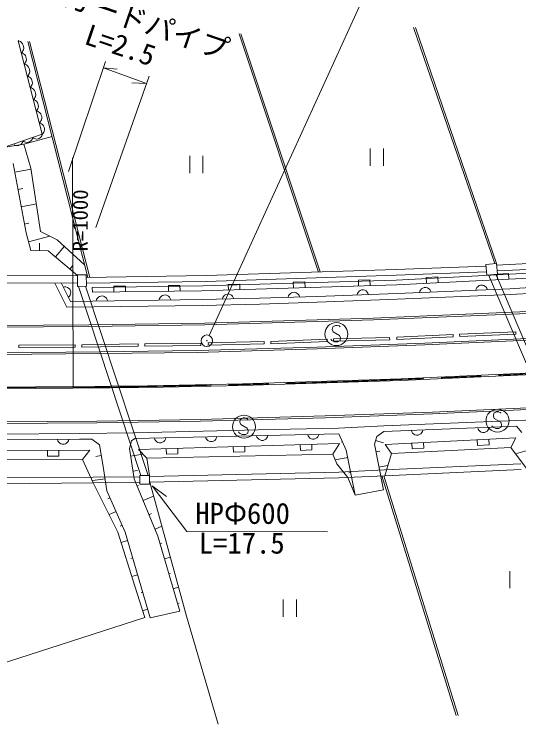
# Model space of a CAD drawing. Units: millimetres, scale not verified. Extents: x 40000 to 680000, y 20000 to 380000.
# Drawn here: x 494544 to 538394, y 256716 to 319243 of the extents above; entities that cross this region are included whole.
import ezdxf
from ezdxf.enums import TextEntityAlignment as Align

# ---------------------------------------------------------------- set-up
doc = ezdxf.new("R2010")
doc.units = ezdxf.units.MM
doc.header["$LTSCALE"] = 1000
doc.linetypes.add('CHAIN', pattern=[18.5, 12, -1.5, 3.5, -1.5])
for name, color, linetype, lineweight in [('M-BGD', 7, 'Continuous', 13), ('M-BGD-EXST', 7, 'Continuous', 13), ('M-BMK', 2, 'CHAIN', 13), ('M-STR-HTXT', 7, 'Continuous', 13), ('M-STR-STRC', 7, 'Continuous', 13)]:
    doc.layers.add(name, color=color, linetype=linetype, lineweight=lineweight)
doc.styles.add('ＭＳ ゴシック', font='')
doc.styles.get('ＭＳ ゴシック').set_extended_font_data('MS Gothic')

msp = doc.modelspace()

# ---------------------------------------------------------------- linework, layer by layer
at = {"layer": 'M-BGD'}
for p, q in [((536319, 297547), (529258, 318106)), ((536472, 297561), (529415, 318112)), ((520987, 296812), (514090, 317553)), ((521143, 296817), (514246, 317559)), ((494996, 316918), (494873, 316954)), ((496969, 308820), (494880, 316926)), ((495076, 316870), (494996, 316918)), ((495162, 316801), (495076, 316870)), ((495259, 316690), (495162, 316801)), ((495313, 316568), (495259, 316690)), ((495346, 316440), (495313, 316568)), ((495358, 316307), (495346, 316440)), ((500940, 296333), (495716, 316883)), ((501094, 296335), (495869, 316889)), ((495148, 315889), (495238, 315980)), ((495259, 315856), (495148, 315889)), ((495238, 315980), (495285, 316061)), ((495332, 315813), (495259, 315856)), ((495285, 316061), (495327, 316162)), ((495327, 316162), (495358, 316307)), ((495410, 315750), (495332, 315813)), ((495499, 315649), (495410, 315750)), ((495548, 315538), (495499, 315649)), ((495522, 315077), (495560, 315169)), ((495578, 315421), (495548, 315538)), ((495560, 315169), (495588, 315300)), ((495588, 315300), (495578, 315421)), ((495397, 314921), (495479, 315004)), ((495520, 314884), (495397, 314921)), ((495479, 315004), (495522, 315077)), ((495600, 314837), (495520, 314884)), ((495686, 314768), (495600, 314837)), ((495783, 314657), (495686, 314768)), ((495837, 314534), (495783, 314657)), ((495870, 314406), (495837, 314534)), ((495672, 313855), (495762, 313947)), ((495762, 313947), (495809, 314027)), ((495809, 314027), (495851, 314129)), ((495851, 314129), (495882, 314273)), ((495882, 314273), (495870, 314406)), ((495783, 313822), (495672, 313855)), ((495856, 313779), (495783, 313822)), ((495934, 313717), (495856, 313779)), ((496022, 313615), (495934, 313717)), ((496072, 313504), (496022, 313615)), ((496102, 313388), (496072, 313504)), ((496084, 313136), (496112, 313267)), ((496112, 313267), (496102, 313388)), ((495921, 312887), (496003, 312970)), ((496044, 312850), (495921, 312887)), ((496003, 312970), (496046, 313043)), ((496124, 312803), (496044, 312850)), ((496046, 313043), (496084, 313136)), ((496210, 312734), (496124, 312803)), ((496307, 312623), (496210, 312734)), ((496361, 312501), (496307, 312623)), ((496333, 311993), (496375, 312095)), ((496394, 312373), (496361, 312501)), ((496375, 312095), (496406, 312239)), ((496406, 312239), (496394, 312373)), ((496195, 311822), (496286, 311913)), ((496307, 311789), (496195, 311822)), ((496286, 311913), (496333, 311993)), ((496380, 311745), (496307, 311789)), ((496458, 311683), (496380, 311745)), ((496546, 311582), (496458, 311683)), ((496596, 311471), (496546, 311582)), ((496626, 311354), (496596, 311471)), ((496445, 310853), (496527, 310936)), ((496568, 310817), (496445, 310853)), ((496527, 310936), (496570, 311009)), ((496648, 310769), (496568, 310817)), ((496570, 311009), (496608, 311102)), ((496608, 311102), (496636, 311233)), ((496636, 311233), (496626, 311354)), ((496734, 310701), (496648, 310769)), ((496831, 310589), (496734, 310701)), ((496885, 310467), (496831, 310589)), ((496918, 310339), (496885, 310467)), ((496899, 310062), (496930, 310206)), ((496930, 310206), (496918, 310339)), ((496719, 309788), (496810, 309880)), ((496831, 309755), (496719, 309788)), ((496810, 309880), (496857, 309960)), ((496904, 309712), (496831, 309755)), ((496857, 309960), (496899, 310062)), ((496982, 309649), (496904, 309712)), ((497070, 309548), (496982, 309649)), ((497120, 309437), (497070, 309548)), ((496969, 308820), (497051, 308903)), ((497051, 308903), (497094, 308976)), ((497094, 308976), (497132, 309068)), ((497150, 309321), (497120, 309437)), ((497132, 309068), (497160, 309200)), ((497160, 309200), (497150, 309321)), ((493586, 307648), (496969, 308820)), ((495361, 307941), (497820, 308608)), ((495948, 308200), (496032, 308286)), ((496032, 308286), (496083, 308360)), ((496083, 308360), (496116, 308429)), ((496116, 308429), (496138, 308532)), ((496138, 308532), (496218, 308465)), ((496218, 308465), (496287, 308431)), ((496287, 308431), (496373, 308404)), ((496373, 308404), (496492, 308388)), ((496492, 308388), (496600, 308406)), ((496600, 308406), (496702, 308442)), ((496702, 308442), (496799, 308494)), ((496799, 308494), (496883, 308580)), ((496883, 308580), (496933, 308655)), ((496933, 308655), (496967, 308724)), ((496967, 308724), (496988, 308826)), ((493586, 307648), (495361, 307941)), ((494517, 307875), (494586, 307842)), ((494586, 307842), (494672, 307815)), ((494672, 307815), (494791, 307799)), ((494791, 307799), (494899, 307817)), ((494899, 307817), (495001, 307853)), ((495001, 307853), (495098, 307905)), ((495098, 307905), (495182, 307991)), ((495182, 307991), (495232, 308066)), ((495232, 308066), (495266, 308135)), ((495266, 308135), (495287, 308237)), ((495287, 308237), (495368, 308170)), ((495361, 307941), (495984, 305847)), ((495368, 308170), (495436, 308137)), ((495436, 308137), (495522, 308109)), ((495522, 308109), (495642, 308093)), ((495642, 308093), (495750, 308112)), ((495750, 308112), (495852, 308147)), ((495852, 308147), (495948, 308200)), ((525495, 307562), (525495, 306062)), ((526635, 306062), (526635, 307562)), ((509790, 306916), (509790, 305416)), ((510930, 305416), (510930, 306916)), ((494429, 306260), (495560, 300238)), ((494571, 305507), (495996, 305775)), ((495984, 305847), (496826, 300342)), ((494853, 304002), (495266, 304079)), ((495136, 302496), (496459, 302744)), ((495419, 300990), (495800, 301062)), ((495560, 300238), (495977, 298673)), ((496826, 300342), (498251, 299629)), ((495769, 299455), (497616, 299947)), ((498251, 299629), (500656, 297452)), ((496736, 298669), (496740, 299327)), ((498128, 298138), (498890, 299051)), ((495977, 298673), (497496, 298665)), ((497496, 298665), (500027, 296524)), ((536478, 297402), (554599, 298347)), ((536525, 296904), (554625, 297848)), ((499391, 297082), (499608, 297341)), ((511215, 296498), (527730, 297028)), ((527730, 297028), (535549, 297329)), ((546306, 297069), (527753, 296111)), ((535536, 297474), (536463, 297561)), ((535622, 296547), (535536, 297474)), ((536463, 297561), (536550, 296634)), ((500024, 296524), (461950, 296362)), ((500023, 296554), (500795, 296570)), ((500044, 295555), (500023, 296554)), ((500795, 296570), (500816, 295571)), ((500800, 296331), (511215, 296498)), ((511227, 295998), (527747, 296528)), ((527747, 296528), (535596, 296830)), ((527814, 295707), (546278, 296621)), ((531366, 296383), (530367, 296334)), ((531391, 295884), (531366, 296383)), ((536550, 296634), (535622, 296547)), ((542641, 280366), (535788, 296562)), ((543281, 280392), (536415, 296621)), ((537521, 296688), (536522, 296638)), ((536522, 296638), (536547, 296139)), ((537545, 296188), (537521, 296688)), ((500037, 295864), (461952, 295702)), ((499104, 293757), (498058, 295856)), ((499412, 294261), (498615, 295858)), ((499412, 294261), (498615, 295858)), ((500810, 295831), (511227, 295998)), ((527753, 296111), (510951, 295616)), ((514136, 295770), (513136, 295738)), ((514152, 295270), (514136, 295770)), ((519801, 295951), (518801, 295919)), ((518801, 295919), (518817, 295419)), ((519817, 295451), (519801, 295951)), ((525465, 296132), (524466, 296100)), ((524466, 296100), (524482, 295600)), ((525481, 295632), (525465, 296132)), ((530367, 296334), (530392, 295834)), ((546465, 295846), (537626, 295362)), ((546465, 295846), (537626, 295362)), ((498916, 295525), (498790, 295507)), ((499032, 295516), (498916, 295525)), ((499166, 295471), (499032, 295516)), ((499264, 295408), (499166, 295471)), ((499354, 295318), (499264, 295408)), ((499425, 295175), (499354, 295318)), ((499443, 295050), (499425, 295175)), ((500816, 295571), (500044, 295555)), ((505535, 279087), (500111, 295557)), ((506165, 279091), (500739, 295570)), ((510951, 295616), (501315, 295457)), ((501315, 295457), (501333, 295056)), ((501333, 295056), (510819, 295164)), ((504199, 295589), (503199, 295577)), ((503199, 295577), (503205, 295078)), ((504205, 295089), (504199, 295589)), ((508942, 295643), (507942, 295631)), ((507942, 295631), (507948, 295131)), ((508948, 295143), (508942, 295643)), ((510819, 295164), (527814, 295707)), ((513136, 295738), (513152, 295238)), ((524524, 295145), (524428, 295041)), ((524622, 295208), (524524, 295145)), ((524741, 295252), (524622, 295208)), ((524901, 295258), (524741, 295252)), ((525022, 295222), (524901, 295258)), ((525124, 295166), (525022, 295222)), ((525227, 295069), (525124, 295166)), ((537626, 295362), (527824, 294939)), ((537626, 295362), (527824, 294939)), ((529810, 295145), (529775, 295023)), ((529866, 295248), (529810, 295145)), ((529961, 295352), (529866, 295248)), ((530059, 295416), (529961, 295352)), ((530177, 295461), (530059, 295416)), ((530337, 295468), (530177, 295461)), ((530458, 295433), (530337, 295468)), ((530561, 295378), (530458, 295433)), ((530665, 295282), (530561, 295378)), ((530729, 295185), (530665, 295282)), ((530774, 295067), (530729, 295185)), ((534711, 295357), (534676, 295235)), ((534767, 295459), (534711, 295357)), ((534862, 295563), (534767, 295459)), ((534960, 295628), (534862, 295563)), ((535078, 295673), (534960, 295628)), ((535238, 295680), (535078, 295673)), ((535359, 295645), (535238, 295680)), ((535462, 295589), (535359, 295645)), ((535566, 295494), (535462, 295589)), ((535630, 295396), (535566, 295494)), ((535675, 295278), (535630, 295396)), ((546494, 295347), (537651, 294863)), ((499237, 294612), (499326, 294701)), ((499326, 294701), (499389, 294800)), ((499389, 294800), (499434, 294934)), ((499434, 294934), (499443, 295050)), ((501751, 294518), (501692, 294417)), ((501849, 294620), (501751, 294518)), ((501948, 294681), (501849, 294620)), ((502068, 294723), (501948, 294681)), ((502228, 294726), (502068, 294723)), ((502348, 294688), (502228, 294726)), ((502449, 294629), (502348, 294688)), ((502551, 294531), (502449, 294629)), ((502612, 294432), (502551, 294531)), ((507178, 294505), (507140, 294384)), ((507236, 294606), (507178, 294505)), ((507335, 294707), (507236, 294606)), ((507434, 294769), (507335, 294707)), ((507553, 294811), (507434, 294769)), ((507713, 294813), (507553, 294811)), ((507834, 294775), (507713, 294813)), ((507935, 294717), (507834, 294775)), ((508036, 294619), (507935, 294717)), ((508098, 294520), (508036, 294619)), ((508140, 294400), (508098, 294520)), ((515868, 294524), (510863, 294407)), ((512663, 294593), (512625, 294472)), ((512722, 294694), (512663, 294593)), ((512820, 294795), (512722, 294694)), ((512919, 294857), (512820, 294795)), ((513038, 294899), (512919, 294857)), ((513198, 294901), (513038, 294899)), ((513319, 294863), (513198, 294901)), ((513420, 294805), (513319, 294863)), ((513522, 294706), (513420, 294805)), ((513583, 294607), (513522, 294706)), ((513625, 294488), (513583, 294607)), ((520853, 294683), (515868, 294524)), ((518393, 294732), (518357, 294610)), ((518450, 294834), (518393, 294732)), ((518546, 294937), (518450, 294834)), ((518644, 295001), (518546, 294937)), ((518762, 295045), (518644, 295001)), ((518922, 295050), (518762, 295045)), ((519044, 295014), (518922, 295050)), ((519146, 294958), (519044, 295014)), ((519249, 294861), (519146, 294958)), ((519313, 294764), (519249, 294861)), ((519357, 294645), (519313, 294764)), ((527824, 294939), (520853, 294683)), ((527824, 294939), (520853, 294683)), ((524371, 294939), (524336, 294818)), ((524428, 295041), (524371, 294939)), ((525291, 294971), (525227, 295069)), ((525335, 294853), (525291, 294971)), ((537651, 294863), (527844, 294440)), ((510872, 293907), (499104, 293757)), ((510863, 294407), (499412, 294261)), ((510863, 294407), (499412, 294261)), ((501692, 294417), (501654, 294296)), ((502654, 294312), (502612, 294432)), ((515880, 294024), (510872, 293907)), ((520870, 294183), (515884, 294024)), ((527844, 294440), (520870, 294183)), ((539161, 293367), (525757, 292800)), ((525757, 292800), (511105, 292373)), ((525763, 292650), (511109, 292223)), ((539168, 293217), (525763, 292650)), ((501019, 292209), (490122, 292142)), ((501021, 292059), (490122, 291992)), ((511105, 292373), (501019, 292209)), ((511109, 292223), (501021, 292059)), ((527798, 291146), (532689, 291380)), ((532699, 291181), (532689, 291380)), ((533266, 291410), (538143, 291596)), ((533273, 291210), (533266, 291410)), ((533273, 291210), (538150, 291396)), ((538150, 291396), (538143, 291596)), ((511370, 290655), (516258, 290759)), ((516262, 290559), (516258, 290759)), ((516836, 290773), (521740, 290957)), ((516844, 290573), (516836, 290773)), ((516844, 290573), (521748, 290757)), ((521748, 290757), (521740, 290957)), ((522303, 290990), (527177, 291117)), ((522309, 290790), (522303, 290990)), ((522303, 290990), (522309, 290790)), ((522309, 290790), (527183, 290917)), ((527183, 290917), (527177, 291117)), ((527808, 290946), (527798, 291146)), ((527808, 290946), (532699, 291181)), ((530241, 290620), (539833, 291048)), ((530247, 290470), (539840, 290898)), ((494942, 290454), (499822, 290465)), ((494943, 290254), (494942, 290454)), ((494943, 290254), (499823, 290265)), ((499822, 290465), (499823, 290265)), ((500417, 290470), (505316, 290568)), ((500421, 290270), (500417, 290470)), ((500421, 290270), (505320, 290368)), ((505320, 290368), (505316, 290568)), ((505882, 290550), (510763, 290629)), ((505886, 290350), (505882, 290550)), ((505886, 290350), (510767, 290429)), ((510423, 289968), (520858, 290277)), ((510426, 289818), (520863, 290127)), ((510767, 290429), (510763, 290629)), ((511374, 290455), (511475, 290681)), ((511374, 290455), (516262, 290559)), ((520858, 290277), (530241, 290620)), ((520863, 290127), (530247, 290470)), ((492579, 289786), (501934, 289857)), ((492580, 289636), (501935, 289707)), ((501934, 289857), (510423, 289968)), ((501935, 289707), (510426, 289818)), ((539591, 288039), (528145, 287524)), ((539599, 287889), (528151, 287374)), ((514378, 287089), (506110, 286898)), ((528145, 287524), (514378, 287089)), ((528151, 287374), (514382, 286939)), ((506110, 286898), (492361, 286780)), ((506112, 286748), (492362, 286630)), ((514382, 286939), (506112, 286748)), ((521566, 284280), (530895, 284616)), ((530895, 284616), (540740, 285068)), ((530902, 284466), (540747, 284918)), ((501716, 283839), (510716, 283972)), ((510716, 283972), (521566, 284280)), ((510719, 283822), (521571, 284130)), ((521571, 284130), (530902, 284466)), ((526661, 283415), (538197, 283888)), ((538197, 283888), (541633, 284038)), ((492811, 283768), (501716, 283839)), ((492812, 283618), (501718, 283689)), ((501718, 283689), (510719, 283822)), ((526661, 283415), (522741, 283234)), ((526682, 282916), (538217, 283388)), ((526682, 282916), (538217, 283388)), ((534834, 283249), (534879, 283131)), ((535798, 283169), (535833, 283290)), ((538217, 283388), (538671, 282832)), ((490223, 282686), (500193, 282750)), ((500193, 282750), (504994, 282818)), ((504994, 282818), (515732, 283065)), ((505005, 282318), (522753, 282734)), ((515732, 283065), (522741, 283234)), ((520035, 282671), (520078, 282552)), ((520997, 282573), (521035, 282694)), ((522753, 282734), (523404, 281319)), ((526071, 282504), (526682, 282916)), ((529066, 283013), (529111, 282895)), ((529111, 282895), (529175, 282798)), ((529175, 282798), (529279, 282702)), ((529279, 282702), (529381, 282646)), ((529381, 282646), (529503, 282611)), ((529663, 282618), (529781, 282662)), ((529781, 282662), (529879, 282726)), ((529879, 282726), (529974, 282830)), ((529974, 282830), (530030, 282933)), ((530030, 282933), (530065, 283054)), ((534879, 283131), (534943, 283034)), ((534943, 283034), (535047, 282938)), ((535047, 282938), (535149, 282882)), ((535149, 282882), (535271, 282847)), ((535271, 282847), (535430, 282854)), ((535430, 282854), (535549, 282898)), ((535549, 282898), (535646, 282962)), ((535646, 282962), (535742, 283066)), ((535742, 283066), (535798, 283169)), ((490226, 282186), (500196, 282250)), ((498285, 282245), (498326, 282126)), ((498326, 282126), (498386, 282026)), ((498386, 282026), (498487, 281926)), ((499087, 281929), (499186, 282030)), ((499186, 282030), (499246, 282130)), ((499246, 282130), (499285, 282250)), ((501291, 282260), (500196, 282250)), ((501291, 282260), (501944, 281776)), ((504553, 281443), (504731, 282127)), ((504731, 282127), (505005, 282318)), ((506724, 282358), (506767, 282239)), ((506767, 282239), (506829, 282141)), ((506829, 282141), (506932, 282043)), ((506932, 282043), (507033, 281985)), ((507433, 281995), (507531, 282057)), ((507531, 282057), (507629, 282159)), ((507629, 282159), (507687, 282261)), ((507687, 282261), (507724, 282382)), ((511161, 282462), (511204, 282343)), ((511204, 282343), (511266, 282245)), ((511266, 282245), (511368, 282147)), ((511368, 282147), (511470, 282089)), ((511470, 282089), (511591, 282052)), ((511591, 282052), (511751, 282056)), ((511751, 282056), (511870, 282099)), ((511870, 282099), (511968, 282161)), ((511968, 282161), (512066, 282263)), ((512066, 282263), (512124, 282365)), ((512124, 282365), (512161, 282486)), ((515598, 282566), (515641, 282447)), ((515641, 282447), (515703, 282349)), ((515703, 282349), (515805, 282251)), ((515805, 282251), (515907, 282194)), ((515907, 282194), (516028, 282156)), ((516028, 282156), (516188, 282160)), ((516188, 282160), (516307, 282203)), ((516307, 282203), (516405, 282265)), ((516405, 282265), (516503, 282368)), ((516503, 282368), (516560, 282469)), ((516560, 282469), (516598, 282590)), ((520078, 282552), (520140, 282453)), ((520140, 282453), (520242, 282355)), ((520242, 282355), (520344, 282298)), ((520344, 282298), (520465, 282261)), ((520465, 282261), (520625, 282264)), ((520625, 282264), (520744, 282307)), ((520744, 282307), (520842, 282369)), ((520842, 282369), (520940, 282472)), ((520940, 282472), (520997, 282573)), ((523079, 282027), (522999, 281990)), ((525849, 281819), (526071, 282504)), ((525960, 282161), (526630, 281943)), ((526775, 281797), (538141, 282391)), ((526775, 281797), (538141, 282391)), ((529503, 282611), (529663, 282618)), ((534800, 282217), (534826, 281717)), ((535825, 281769), (535799, 282269)), ((538141, 282391), (537716, 281540)), ((498487, 281926), (498587, 281867)), ((498587, 281867), (498707, 281827)), ((498707, 281827), (498867, 281828)), ((498867, 281828), (498987, 281869)), ((498987, 281869), (499087, 281929)), ((501944, 281776), (502260, 279882)), ((504957, 278815), (504553, 281443)), ((505340, 281375), (522814, 281890)), ((505340, 281375), (522814, 281890)), ((506058, 280612), (505340, 281375)), ((507033, 281985), (507154, 281948)), ((507154, 281948), (507314, 281952)), ((507314, 281952), (507433, 281995)), ((507752, 281446), (507767, 280946)), ((508766, 280976), (508752, 281476)), ((513577, 281618), (513592, 281118)), ((514591, 281148), (514576, 281647)), ((519402, 281790), (519416, 281290)), ((520416, 281320), (520401, 281819)), ((522814, 281890), (522228, 280958)), ((526633, 277852), (525849, 281819)), ((527343, 281028), (526775, 281797)), ((537716, 281540), (527343, 281028)), ((529118, 281920), (529144, 281420)), ((529144, 281420), (530142, 281472)), ((530142, 281472), (530116, 281972)), ((534826, 281717), (535825, 281769)), ((539240, 279468), (537716, 281540)), ((470468, 281174), (501119, 281317)), ((501119, 281317), (470468, 281174)), ((497413, 281288), (497417, 280788)), ((497417, 280788), (498417, 280795)), ((498417, 280795), (498413, 281295)), ((500476, 280503), (501119, 281317)), ((502102, 280829), (501638, 280752)), ((504654, 280786), (505737, 280952)), ((522228, 280958), (506058, 280612)), ((507767, 280946), (508766, 280976)), ((513592, 281118), (514591, 281148)), ((519416, 281290), (520416, 281320)), ((522594, 280115), (522228, 280958)), ((523404, 281319), (524179, 277391)), ((525979, 281158), (526311, 281224)), ((527343, 281028), (526751, 279079)), ((539135, 281286), (538123, 280986)), ((470518, 280307), (500476, 280503)), ((500476, 280503), (501386, 278454)), ((506058, 280612), (506281, 279092)), ((523533, 280665), (522448, 280451)), ((502260, 279882), (502592, 277754)), ((504856, 279472), (505258, 279533)), ((523539, 278932), (522594, 280115)), ((522758, 279396), (526728, 279579)), ((526241, 279835), (526978, 279981)), ((538583, 280117), (526728, 279579)), ((538605, 279617), (526751, 279079)), ((501382, 278954), (487314, 278833)), ((501382, 278954), (505455, 278987)), ((505454, 279087), (506281, 279092)), ((505459, 278348), (505454, 279087)), ((506281, 279092), (506286, 278353)), ((522758, 279396), (506282, 279012)), ((522770, 278896), (506285, 278512)), ((526751, 279079), (522770, 278896)), ((523539, 278932), (524179, 277391)), ((523791, 279355), (523638, 279325)), ((526506, 279068), (532968, 258202)), ((526661, 279075), (533123, 258208)), ((501386, 278454), (487317, 278333)), ((502426, 278818), (501372, 278653)), ((501386, 278454), (505458, 278487)), ((503540, 274177), (501386, 278454)), ((507033, 273811), (504957, 278815)), ((506286, 278353), (505459, 278348)), ((506314, 278513), (509518, 266865)), ((526502, 278513), (526546, 278522)), ((502592, 277754), (504175, 274175)), ((505216, 278189), (505324, 278234)), ((524050, 278046), (523918, 278020)), ((524179, 277391), (526633, 277852)), ((502856, 277157), (502668, 277074)), ((505735, 276938), (506643, 277315)), ((503384, 275964), (502799, 275706)), ((506255, 275687), (506480, 275781)), ((503911, 274771), (503748, 274699)), ((506774, 274436), (507367, 274683)), ((505015, 269469), (503540, 274177)), ((504175, 274175), (506352, 266710)), ((504392, 273428), (503826, 273263)), ((508929, 267281), (507033, 273811)), ((507223, 273158), (507379, 273203)), ((507602, 271852), (508106, 271998)), ((504828, 271935), (504667, 271888)), ((537616, 270780), (537616, 269280)), ((505263, 270442), (504756, 270294)), ((507981, 270546), (508127, 270588)), ((505875, 266744), (505015, 269469)), ((505699, 268949), (505556, 268907)), ((508360, 269240), (508827, 269376)), ((517927, 268301), (517927, 266801)), ((519067, 266801), (519067, 268301)), ((508740, 267934), (508874, 267973)), ((506134, 267456), (505691, 267327)), ((508929, 267281), (506352, 266710)), ((474845, 256716), (505875, 266744)), ((509518, 266865), (512276, 257447))]:
    msp.add_line(p, q, dxfattribs=at)
for radius in [500, 20]:
    msp.add_circle((511281, 290831), radius, dxfattribs=at)
at = {"layer": 'M-BGD-EXST'}
for p, q in [((522224, 292049), (522184, 291809)), ((522464, 292169), (522224, 292049)), ((522624, 292169), (522464, 292169)), ((522784, 292129), (522624, 292169)), ((522864, 292049), (522784, 292129)), ((522184, 291809), (522264, 291609)), ((522264, 291609), (522824, 291289)), ((522144, 290849), (522064, 290969)), ((522384, 290729), (522144, 290849)), ((522864, 290849), (522664, 290729)), ((522824, 291289), (522904, 291089)), ((522904, 291089), (522864, 290849)), ((522664, 290729), (522384, 290729)), ((536238, 284513), (536198, 284273)), ((536478, 284633), (536238, 284513)), ((536638, 284633), (536478, 284633)), ((536798, 284593), (536638, 284633)), ((536878, 284513), (536798, 284593)), ((514193, 283989), (514153, 283749)), ((514433, 284109), (514193, 283989)), ((514593, 284109), (514433, 284109)), ((514753, 284069), (514593, 284109)), ((514833, 283989), (514753, 284069)), ((536198, 284273), (536278, 284073)), ((536278, 284073), (536838, 283753)), ((514153, 283749), (514233, 283549)), ((514233, 283549), (514793, 283229)), ((536158, 283313), (536078, 283433)), ((536398, 283193), (536158, 283313)), ((536878, 283313), (536678, 283193)), ((536838, 283753), (536918, 283553)), ((536918, 283553), (536878, 283313)), ((514113, 282789), (514033, 282909)), ((514353, 282669), (514113, 282789)), ((514633, 282669), (514353, 282669)), ((514833, 282789), (514633, 282669)), ((514793, 283229), (514873, 283029)), ((514873, 283029), (514833, 282789)), ((536678, 283193), (536398, 283193))]:
    msp.add_line(p, q, dxfattribs=at)
for centre in [(522544, 291409), (536558, 283873), (514513, 283349)]:
    msp.add_circle(centre, 1000, dxfattribs=at)
at = {"layer": 'M-BMK'}
msp.add_line((499664, 286753), (277126, 285903), dxfattribs=at)
msp.add_arc((488992, 1292212), 1005515, 270.60808, 274.54434, dxfattribs=at)
at = {"layer": 'M-STR-HTXT'}
for p, q in [((499262, 305556), (502482, 315151)), ((502295, 314594), (506031, 313222)), ((502295, 314594), (503470, 314480)), ((501623, 300681), (506253, 313852)), ((506031, 313222), (504755, 313283)), ((499587, 306753), (499664, 286753)), ((506534, 278215), (507772, 277270)), ((506534, 278215), (509542, 274223)), ((509542, 274223), (521779, 274197))]:
    msp.add_line(p, q, dxfattribs=at)
at = {"layer": 'M-STR-STRC'}
for p, q in [((511488, 291286), (527414, 326221)), ((527798, 291146), (532689, 291380)), ((532699, 291181), (532689, 291380)), ((533266, 291410), (538143, 291596)), ((533273, 291210), (533266, 291410)), ((533273, 291210), (538150, 291396)), ((538150, 291396), (538143, 291596)), ((511370, 290655), (516258, 290759)), ((516262, 290559), (516258, 290759)), ((516836, 290773), (521740, 290957)), ((516844, 290573), (516836, 290773)), ((516844, 290573), (521748, 290757)), ((521748, 290757), (521740, 290957)), ((522303, 290990), (527177, 291117)), ((522309, 290790), (522303, 290990)), ((522303, 290990), (522309, 290790)), ((522309, 290790), (527183, 290917)), ((527183, 290917), (527177, 291117)), ((527808, 290946), (527798, 291146)), ((527808, 290946), (532699, 291181)), ((494942, 290454), (499822, 290465)), ((494943, 290254), (494942, 290454)), ((494943, 290254), (499823, 290265)), ((499822, 290465), (499823, 290265)), ((500417, 290470), (505316, 290568)), ((500421, 290270), (500417, 290470)), ((500421, 290270), (505320, 290368)), ((505320, 290368), (505316, 290568)), ((505882, 290550), (510763, 290629)), ((505886, 290350), (505882, 290550)), ((505886, 290350), (510767, 290429)), ((510767, 290429), (510763, 290629)), ((511374, 290455), (511475, 290681)), ((511374, 290455), (516262, 290559))]:
    msp.add_line(p, q, dxfattribs=at)

# ---------------------------------------------------------------- texts
at = {"layer": 'M-STR-HTXT', "style": 'ＭＳ ゴシック'}
for s, height, rotation, p in [('ガードパイプ', 1833, 341.2, (498446, 319540)), ('L=2.5', 1833, 341.3, (500341, 316177)), ('R=1000', 1320, 89.6, (501306, 298605))]:
    msp.add_text(s, height=height, rotation=rotation, dxfattribs=at).set_placement(p, align=Align.BOTTOM_LEFT)
for s, p in [('HPΦ600', (510274, 274338)), ('L=17.5', (510570, 271750))]:
    msp.add_text(s, height=1833, dxfattribs=at).set_placement(p, align=Align.BOTTOM_LEFT)

doc.saveas('drawing.dxf')
